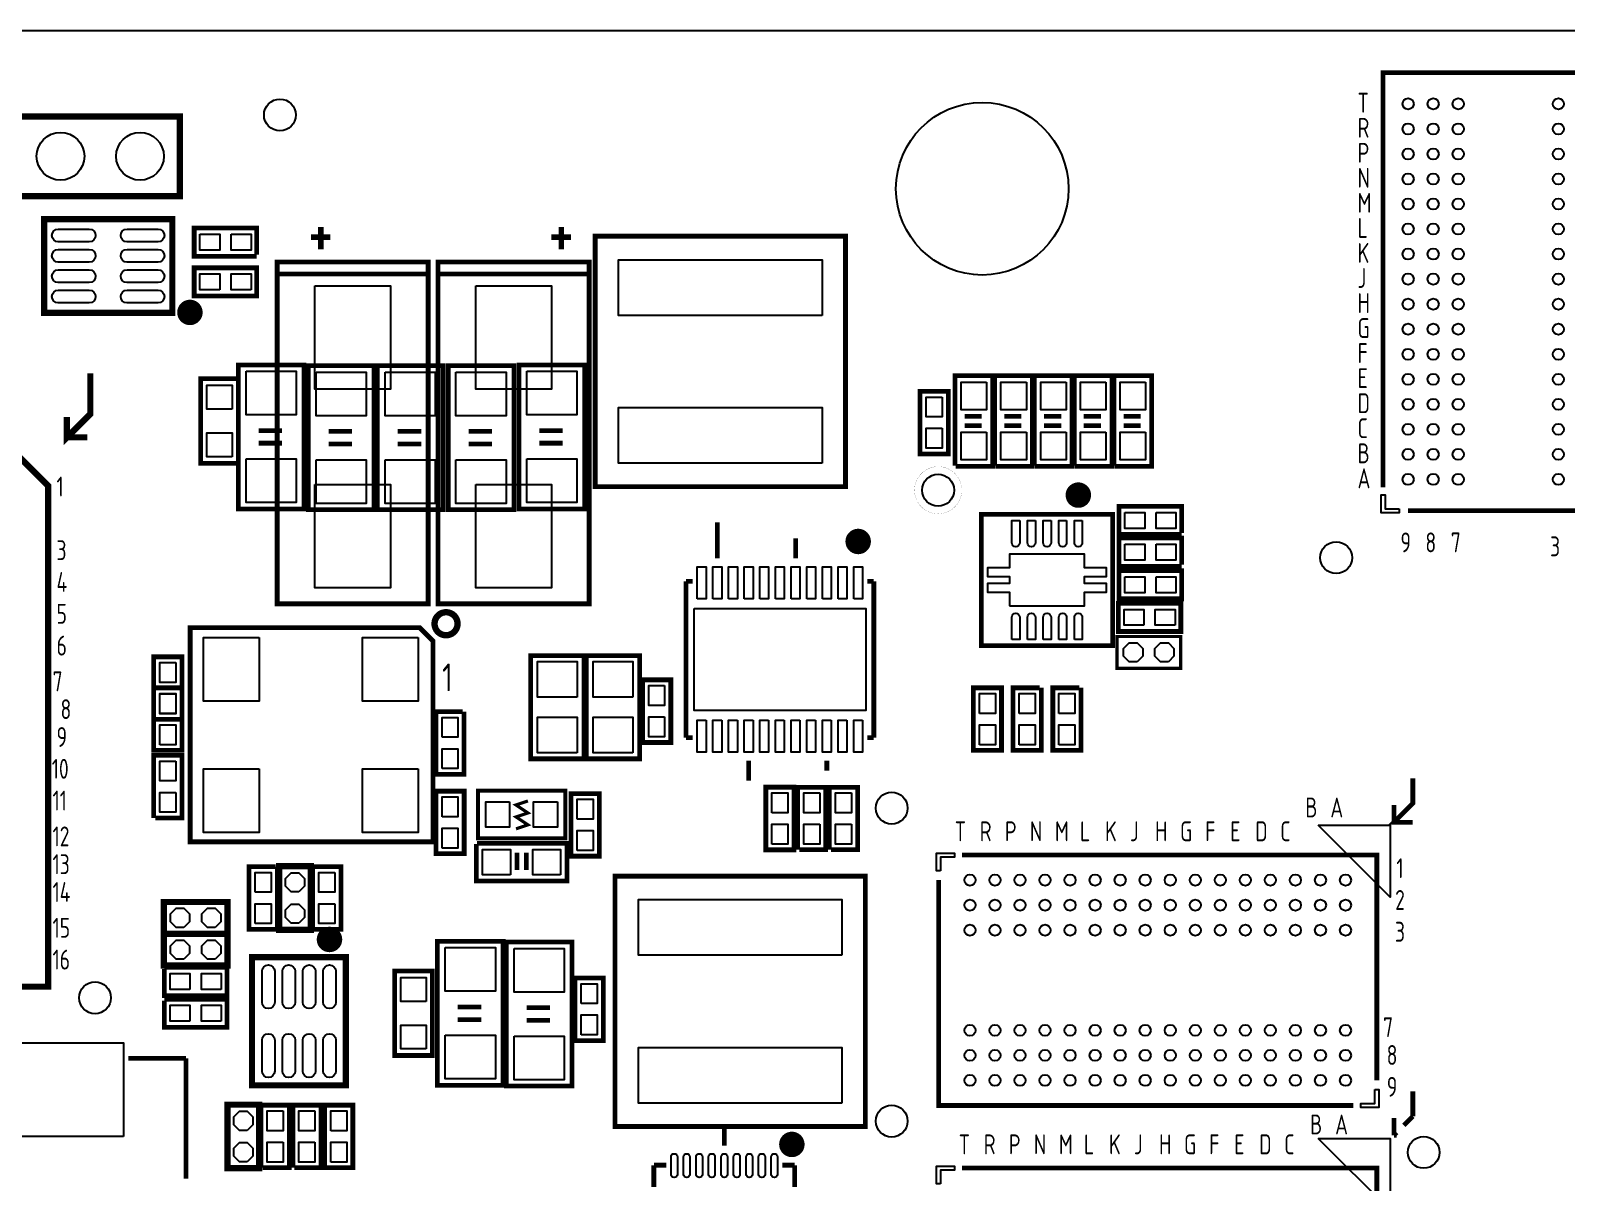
# Model space of a CAD drawing. Header units: millimetres. Extents: x -15 to 227, y -9 to 102.
# Drawn here: x 23.3 to 72.36, y 65.01 to 101.8 of the extents above; entities that cross this region are included whole.
import ezdxf
from ezdxf.enums import TextEntityAlignment as Align

# ---------------------------------------------------------------- set-up
doc = ezdxf.new("R2010")
doc.units = ezdxf.units.MM
doc.header["$LTSCALE"] = 10
for name, color, linetype in [('BG_OUTLINE', 2, 'Continuous'), ('PG_SILKSCREEN_TOP', 3, 'Continuous'), ('PIN_TOP', 4, 'Continuous')]:
    doc.layers.add(name, color=color, linetype=linetype)
doc.styles.get("Standard").update_dxf_attribs({"font": 'isocp.shx', "width": 0.707, "bigfont": 'hztxt.shx'})

msp = doc.modelspace()

# ---------------------------------------------------------------- linework, layer by layer
at = {"layer": 'BG_OUTLINE'}
msp.add_lwpolyline([(224.499932, 101.799898), (-5.500116, 101.799898, 0.414205), (-7.500112, 99.799902), (-7.500112, 80.099916), (-7.500112, 75.79995), (-7.500112, 45.38472, 0.414214), (-6.865112, 44.74972)], format="xyb", dxfattribs=at)
at = {"layer": 'PG_SILKSCREEN_TOP'}
for points in [[(66.509392, 87.212678, 0.1524, 0.1524, 0), (66.509392, 100.462588, 0.1524, 0.1524, 0), (73.709276, 100.462588, 0.1524, 0.1524, 0)], [(74.509376, 99.712526, 0.1524, 0.1524, 0), (74.509376, 86.462616, 0.1524, 0.1524, 0), (67.309492, 86.462616, 0.1524, 0.1524, 0)], [(30.520386, 94.593918, 0.150114, 0.150114, 0), (28.52039, 94.593918, 0.150114, 0.150114, 0), (28.52039, 95.494094, 0.150114, 0.150114, 0), (30.520386, 95.494094, 0.150114, 0.150114, 0), (30.520386, 94.643956, 0.150114, 0.150114, 0)], [(32.873188, 95.206312, 0.1778, 0.1778, 0), (32.252158, 95.206312, 0.1778, 0.1778, 0)], [(32.568388, 95.532702, 0.1778, 0.1778, 0), (32.568388, 94.818962, 0.1778, 0.1778, 0)], [(40.556688, 95.206566, 0.1778, 0.1778, 0), (39.935658, 95.206566, 0.1778, 0.1778, 0)], [(40.251888, 95.532956, 0.1778, 0.1778, 0), (40.251888, 94.819216, 0.1778, 0.1778, 0)], [(35.997388, 94.027752, 0.1524, 0.1524, 0), (31.171388, 94.027752, 0.1524, 0.1524, 0)], [(41.140888, 94.028006, 0.1524, 0.1524, 0), (36.314888, 94.028006, 0.1524, 0.1524, 0)], [(24.45385, 89.456768, 0.199898, 0.199898, 0), (24.45385, 88.806782, 0.199898, 0.199898, 0), (25.203912, 89.556844, 0.199898, 0.199898, 0), (25.203912, 90.856816, 0.199898, 0.199898, 0)], [(52.829968, 87.906352, 0.150114, 0.150114, 0), (52.829968, 90.780362, 0.150114, 0.150114, 0), (54.033928, 90.780362, 0.150114, 0.150114, 0), (54.033928, 87.880952, 0.150114, 0.150114, 0), (52.850288, 87.880952, 0.150114, 0.150114, 0)], [(54.099968, 87.906352, 0.150114, 0.150114, 0), (54.099968, 90.780362, 0.150114, 0.150114, 0), (55.303928, 90.780362, 0.150114, 0.150114, 0), (55.303928, 87.880952, 0.150114, 0.150114, 0), (54.120288, 87.880952, 0.150114, 0.150114, 0)], [(55.369968, 87.906352, 0.150114, 0.150114, 0), (55.369968, 90.780362, 0.150114, 0.150114, 0), (56.573928, 90.780362, 0.150114, 0.150114, 0), (56.573928, 87.880952, 0.150114, 0.150114, 0), (55.390288, 87.880952, 0.150114, 0.150114, 0)], [(56.639968, 87.906352, 0.150114, 0.150114, 0), (56.639968, 90.780362, 0.150114, 0.150114, 0), (57.843928, 90.780362, 0.150114, 0.150114, 0), (57.843928, 87.880952, 0.150114, 0.150114, 0), (56.660288, 87.880952, 0.150114, 0.150114, 0)], [(57.909968, 87.906352, 0.150114, 0.150114, 0), (57.909968, 90.780362, 0.150114, 0.150114, 0), (59.113928, 90.780362, 0.150114, 0.150114, 0), (59.113928, 87.880952, 0.150114, 0.150114, 0), (57.930288, 87.880952, 0.150114, 0.150114, 0)], [(53.134514, 89.478866, 0.150114, 0.150114, 0), (53.684424, 89.478866, 0.150114, 0.150114, 0)], [(54.404514, 89.478866, 0.150114, 0.150114, 0), (54.954424, 89.478866, 0.150114, 0.150114, 0)], [(55.674514, 89.478866, 0.150114, 0.150114, 0), (56.224424, 89.478866, 0.150114, 0.150114, 0)], [(56.944514, 89.478866, 0.150114, 0.150114, 0), (57.494424, 89.478866, 0.150114, 0.150114, 0)], [(58.214514, 89.478866, 0.150114, 0.150114, 0), (58.764424, 89.478866, 0.150114, 0.150114, 0)], [(24.45385, 88.806782, 0.199898, 0.199898, 0), (25.103836, 88.806782, 0.199898, 0.199898, 0)], [(31.3309, 89.02065, 0.150114, 0.150114, 0), (30.580838, 89.02065, 0.150114, 0.150114, 0)], [(33.5661, 88.99525, 0.150114, 0.150114, 0), (32.816038, 88.99525, 0.150114, 0.150114, 0)], [(35.7759, 88.99525, 0.150114, 0.150114, 0), (35.025838, 88.99525, 0.150114, 0.150114, 0)], [(38.0365, 88.99525, 0.150114, 0.150114, 0), (37.286438, 88.99525, 0.150114, 0.150114, 0)], [(40.2971, 89.02065, 0.150114, 0.150114, 0), (39.547038, 89.02065, 0.150114, 0.150114, 0)], [(53.134514, 89.178638, 0.150114, 0.150114, 0), (53.684424, 89.178638, 0.150114, 0.150114, 0)], [(54.404514, 89.178638, 0.150114, 0.150114, 0), (54.954424, 89.178638, 0.150114, 0.150114, 0)], [(55.674514, 89.178638, 0.150114, 0.150114, 0), (56.224424, 89.178638, 0.150114, 0.150114, 0)], [(56.944514, 89.178638, 0.150114, 0.150114, 0), (57.494424, 89.178638, 0.150114, 0.150114, 0)], [(58.214514, 89.178638, 0.150114, 0.150114, 0), (58.764424, 89.178638, 0.150114, 0.150114, 0)], [(31.3309, 88.620854, 0.150114, 0.150114, 0), (30.580838, 88.620854, 0.150114, 0.150114, 0)], [(33.5661, 88.595454, 0.150114, 0.150114, 0), (32.816038, 88.595454, 0.150114, 0.150114, 0)], [(35.7759, 88.595454, 0.150114, 0.150114, 0), (35.025838, 88.595454, 0.150114, 0.150114, 0)], [(38.0365, 88.595454, 0.150114, 0.150114, 0), (37.286438, 88.595454, 0.150114, 0.150114, 0)], [(40.2971, 88.620854, 0.150114, 0.150114, 0), (39.547038, 88.620854, 0.150114, 0.150114, 0)], [(60.073286, 85.703664, 0.150114, 0.150114, 0), (58.07329, 85.703664, 0.150114, 0.150114, 0), (58.07329, 86.60384, 0.150114, 0.150114, 0), (60.073286, 86.60384, 0.150114, 0.150114, 0), (60.073286, 85.753702, 0.150114, 0.150114, 0)], [(45.236892, 84.94649, 0.1524, 0.1524, 0), (45.236892, 86.08949, 0.1524, 0.1524, 0)], [(47.737014, 84.94649, 0.1524, 0.1524, 0), (47.737014, 85.58149, 0.1524, 0.1524, 0)], [(60.073286, 84.687664, 0.150114, 0.150114, 0), (58.07329, 84.687664, 0.150114, 0.150114, 0), (58.07329, 85.58784, 0.150114, 0.150114, 0), (60.073286, 85.58784, 0.150114, 0.150114, 0), (60.073286, 84.737702, 0.150114, 0.150114, 0)], [(44.236894, 84.209128, 0.1524, 0.1524, 0), (44.444666, 84.209128, 0.1524, 0.1524, 0)], [(44.236894, 79.208884, 0.1524, 0.1524, 0), (44.236894, 84.209128, 0.1524, 0.1524, 0)], [(50.02911, 84.209128, 0.1524, 0.1524, 0), (50.236882, 84.209128, 0.1524, 0.1524, 0)], [(50.236882, 84.209128, 0.1524, 0.1524, 0), (50.236882, 79.208884, 0.1524, 0.1524, 0)], [(27.2288, 79.794354, 0.150114, 0.150114, 0), (27.2288, 81.79435, 0.150114, 0.150114, 0), (28.128976, 81.79435, 0.150114, 0.150114, 0), (28.128976, 79.794354, 0.150114, 0.150114, 0), (27.278838, 79.794354, 0.150114, 0.150114, 0)], [(28.128976, 80.80375, 0.150114, 0.150114, 0), (28.128976, 78.803754, 0.150114, 0.150114, 0), (27.2288, 78.803754, 0.150114, 0.150114, 0), (27.2288, 80.80375, 0.150114, 0.150114, 0), (28.078938, 80.80375, 0.150114, 0.150114, 0)], [(55.586376, 80.80375, 0.150114, 0.150114, 0), (55.586376, 78.803754, 0.150114, 0.150114, 0), (54.6862, 78.803754, 0.150114, 0.150114, 0), (54.6862, 80.80375, 0.150114, 0.150114, 0), (55.536338, 80.80375, 0.150114, 0.150114, 0)], [(56.856376, 80.80375, 0.150114, 0.150114, 0), (56.856376, 78.803754, 0.150114, 0.150114, 0), (55.9562, 78.803754, 0.150114, 0.150114, 0), (55.9562, 80.80375, 0.150114, 0.150114, 0), (56.806338, 80.80375, 0.150114, 0.150114, 0)], [(37.145976, 80.04175, 0.150114, 0.150114, 0), (37.145976, 78.041754, 0.150114, 0.150114, 0), (36.2458, 78.041754, 0.150114, 0.150114, 0), (36.2458, 80.04175, 0.150114, 0.150114, 0), (37.095938, 80.04175, 0.150114, 0.150114, 0)], [(44.444666, 79.208884, 0.1524, 0.1524, 0), (44.236894, 79.208884, 0.1524, 0.1524, 0)], [(50.236882, 79.208884, 0.1524, 0.1524, 0), (50.02911, 79.208884, 0.1524, 0.1524, 0)], [(27.2288, 76.644754, 0.150114, 0.150114, 0), (27.2288, 78.64475, 0.150114, 0.150114, 0), (28.128976, 78.64475, 0.150114, 0.150114, 0), (28.128976, 76.644754, 0.150114, 0.150114, 0), (27.278838, 76.644754, 0.150114, 0.150114, 0)], [(46.23689, 78.471522, 0.1524, 0.1524, 0), (46.23689, 77.836522, 0.1524, 0.1524, 0)], [(48.737012, 78.471522, 0.1524, 0.1524, 0), (48.737012, 78.153006, 0.1524, 0.1524, 0)], [(47.8028, 75.629008, 0.150114, 0.150114, 0), (47.8028, 77.629004, 0.150114, 0.150114, 0), (48.702976, 77.629004, 0.150114, 0.150114, 0), (48.702976, 75.629008, 0.150114, 0.150114, 0), (47.852838, 75.629008, 0.150114, 0.150114, 0)], [(48.8188, 75.628754, 0.150114, 0.150114, 0), (48.8188, 77.62875, 0.150114, 0.150114, 0), (49.718976, 77.62875, 0.150114, 0.150114, 0), (49.718976, 75.628754, 0.150114, 0.150114, 0), (48.868838, 75.628754, 0.150114, 0.150114, 0)], [(67.458082, 76.50988, 0.1524, 0.1524, 0), (66.85788, 76.50988, 0.1524, 0.1524, 0), (67.458082, 77.109828, 0.1524, 0.1524, 0), (67.458082, 77.909928, 0.1524, 0.1524, 0)], [(39.185088, 77.187552, 0.1016, 0.1016, 0), (38.804088, 77.060552, 0.1016, 0.1016, 0), (39.185088, 76.806552, 0.1016, 0.1016, 0), (38.804088, 76.679552, 0.1016, 0.1016, 0), (39.185088, 76.425552, 0.1016, 0.1016, 0), (38.804088, 76.298552, 0.1016, 0.1016, 0)], [(66.85788, 76.50988, 0.1524, 0.1524, 0), (66.85788, 77.05979, 0.1524, 0.1524, 0)], [(37.559488, 75.836272, 0.150114, 0.150114, 0), (40.433498, 75.836272, 0.150114, 0.150114, 0), (40.433498, 74.632312, 0.150114, 0.150114, 0), (37.534088, 74.632312, 0.150114, 0.150114, 0), (37.534088, 75.815952, 0.150114, 0.150114, 0)], [(38.831774, 75.531726, 0.150114, 0.150114, 0), (38.831774, 74.981816, 0.150114, 0.150114, 0)], [(39.132002, 75.531726, 0.150114, 0.150114, 0), (39.132002, 74.981816, 0.150114, 0.150114, 0)], [(31.176976, 75.08875, 0.150114, 0.150114, 0), (31.176976, 73.088754, 0.150114, 0.150114, 0), (30.2768, 73.088754, 0.150114, 0.150114, 0), (30.2768, 75.08875, 0.150114, 0.150114, 0), (31.126938, 75.08875, 0.150114, 0.150114, 0)], [(53.05806, 75.459844, 0.1524, 0.1524, 0), (66.30797, 75.459844, 0.1524, 0.1524, 0), (66.30797, 68.25996, 0.1524, 0.1524, 0)], [(65.557908, 67.45986, 0.1524, 0.1524, 0), (52.307998, 67.45986, 0.1524, 0.1524, 0), (52.307998, 74.659744, 0.1524, 0.1524, 0)], [(27.56789, 71.87184, 0.150114, 0.150114, 0), (29.567886, 71.87184, 0.150114, 0.150114, 0), (29.567886, 70.971664, 0.150114, 0.150114, 0), (27.56789, 70.971664, 0.150114, 0.150114, 0), (27.56789, 71.821802, 0.150114, 0.150114, 0)], [(27.56789, 70.85584, 0.150114, 0.150114, 0), (29.567886, 70.85584, 0.150114, 0.150114, 0), (29.567886, 69.955664, 0.150114, 0.150114, 0), (27.56789, 69.955664, 0.150114, 0.150114, 0), (27.56789, 70.805802, 0.150114, 0.150114, 0)], [(37.6936, 70.60565, 0.150114, 0.150114, 0), (36.943538, 70.60565, 0.150114, 0.150114, 0)], [(39.8907, 70.58025, 0.150114, 0.150114, 0), (39.140638, 70.58025, 0.150114, 0.150114, 0)], [(37.6936, 70.205854, 0.150114, 0.150114, 0), (36.943538, 70.205854, 0.150114, 0.150114, 0)], [(39.8907, 70.180454, 0.150114, 0.150114, 0), (39.140638, 70.180454, 0.150114, 0.150114, 0)], [(26.416, 68.963794, 0.150114, 0.150114, 0), (28.260802, 68.963794, 0.150114, 0.150114, 0)], [(28.260802, 68.963794, 0.150114, 0.150114, 0), (28.260802, 65.118742, 0.150114, 0.150114, 0)], [(67.458082, 67.108578, 0.1524, 0.1524, 0), (67.458082, 67.908678, 0.1524, 0.1524, 0)], [(30.6578, 65.468754, 0.150114, 0.150114, 0), (30.6578, 67.46875, 0.150114, 0.150114, 0), (31.557976, 67.46875, 0.150114, 0.150114, 0), (31.557976, 65.468754, 0.150114, 0.150114, 0), (30.707838, 65.468754, 0.150114, 0.150114, 0)], [(31.6738, 65.468754, 0.150114, 0.150114, 0), (31.6738, 67.46875, 0.150114, 0.150114, 0), (32.573976, 67.46875, 0.150114, 0.150114, 0), (32.573976, 65.468754, 0.150114, 0.150114, 0), (31.723838, 65.468754, 0.150114, 0.150114, 0)], [(45.458888, 66.17208, 0.1524, 0.1524, 0), (45.458888, 66.80708, 0.1524, 0.1524, 0)], [(66.85788, 66.50863, 0.1524, 0.1524, 0), (66.85788, 67.05854, 0.1524, 0.1524, 0)], [(67.17284, 66.823336, 0.1524, 0.1524, 0), (67.458082, 67.108578, 0.1524, 0.1524, 0)], [(66.85788, 66.50863, 0.1524, 0.1524, 0), (66.944494, 66.595244, 0.1524, 0.1524, 0)], [(66.944494, 66.50863, 0.1524, 0.1524, 0), (66.85788, 66.50863, 0.1524, 0.1524, 0)], [(43.208956, 64.856106, 0.1524, 0.1524, 0), (43.208956, 65.552066, 0.1524, 0.1524, 0)], [(43.208956, 65.552066, 0.1524, 0.1524, 0), (43.604942, 65.552066, 0.1524, 0.1524, 0)], [(47.312834, 65.552066, 0.1524, 0.1524, 0), (47.70882, 65.552066, 0.1524, 0.1524, 0)], [(47.70882, 65.552066, 0.1524, 0.1524, 0), (47.70882, 64.856106, 0.1524, 0.1524, 0)], [(53.05806, 65.458594, 0.1524, 0.1524, 0), (66.30797, 65.458594, 0.1524, 0.1524, 0), (66.30797, 58.25871, 0.1524, 0.1524, 0)]]:
    msp.add_lwpolyline(points, format="xyseb", dxfattribs=at)
for points in [[(12.819888, 99.056952, 0.2032, 0.2032, 0), (28.059888, 99.056952, 0.2032, 0.2032, 0), (28.059888, 96.516952, 0.2032, 0.2032, 0), (12.819888, 96.516952, 0.2032, 0.2032, 0)], [(27.823922, 92.781882, 0.199898, 0.199898, 0), (23.723854, 92.781882, 0.199898, 0.199898, 0), (23.723854, 95.78213, 0.199898, 0.199898, 0), (27.823922, 95.78213, 0.199898, 0.199898, 0)], [(49.33188, 87.234014, 0.1524, 0.1524, 0), (41.331896, 87.234014, 0.1524, 0.1524, 0), (41.331896, 95.233998, 0.1524, 0.1524, 0), (49.33188, 95.233998, 0.1524, 0.1524, 0)], [(28.52039, 94.224094, 0.1524, 0.1524, 0), (30.520386, 94.224094, 0.1524, 0.1524, 0), (30.520386, 93.323918, 0.1524, 0.1524, 0), (28.52039, 93.323918, 0.1524, 0.1524, 0)], [(35.997388, 94.408752, 0.1524, 0.1524, 0), (35.997388, 83.740752, 0.1524, 0.1524, 0), (35.997388, 83.486752, 0.1524, 0.1524, 0), (31.171388, 83.486752, 0.1524, 0.1524, 0), (31.171388, 94.408752, 0.1524, 0.1524, 0)], [(41.140888, 94.409006, 0.1524, 0.1524, 0), (41.140888, 83.487006, 0.1524, 0.1524, 0), (36.314888, 83.487006, 0.1524, 0.1524, 0), (36.314888, 94.409006, 0.1524, 0.1524, 0)], [(28.588208, 92.7989, 0.4064, 0.4064, 1), (28.182168, 92.799112, 0.4064, 0.4064, 1)], [(32.030924, 91.120722, 0.150114, 0.150114, 0), (32.030924, 86.520782, 0.150114, 0.150114, 0), (29.930852, 86.520782, 0.150114, 0.150114, 0), (29.930852, 91.120722, 0.150114, 0.150114, 0)], [(34.266124, 91.095322, 0.150114, 0.150114, 0), (34.266124, 86.495382, 0.150114, 0.150114, 0), (32.166052, 86.495382, 0.150114, 0.150114, 0), (32.166052, 91.095322, 0.150114, 0.150114, 0)], [(36.475924, 91.095322, 0.150114, 0.150114, 0), (36.475924, 86.495382, 0.150114, 0.150114, 0), (34.375852, 86.495382, 0.150114, 0.150114, 0), (34.375852, 91.095322, 0.150114, 0.150114, 0)], [(38.736524, 91.095322, 0.150114, 0.150114, 0), (38.736524, 86.495382, 0.150114, 0.150114, 0), (36.636452, 86.495382, 0.150114, 0.150114, 0), (36.636452, 91.095322, 0.150114, 0.150114, 0)], [(40.997124, 91.120722, 0.150114, 0.150114, 0), (40.997124, 86.520782, 0.150114, 0.150114, 0), (38.897052, 86.520782, 0.150114, 0.150114, 0), (38.897052, 91.120722, 0.150114, 0.150114, 0)], [(28.72994, 87.978742, 0.150114, 0.150114, 0), (28.72994, 90.678762, 0.150114, 0.150114, 0), (29.929836, 90.678762, 0.150114, 0.150114, 0), (29.929836, 87.978742, 0.150114, 0.150114, 0)], [(51.7144, 88.277954, 0.1524, 0.1524, 0), (51.7144, 90.27795, 0.1524, 0.1524, 0), (52.614576, 90.27795, 0.1524, 0.1524, 0), (52.614576, 88.277954, 0.1524, 0.1524, 0)], [(6.853682, 88.256872, 0.199898, 0.199898, 0), (22.853904, 88.256872, 0.199898, 0.199898, 0), (23.853902, 87.256874, 0.199898, 0.199898, 0), (23.853902, 71.256652, 0.199898, 0.199898, 0), (6.853682, 71.256652, 0.199898, 0.199898, 0)], [(53.045868, 87.118952, 0.00381, 0.00381, 1), (51.537108, 87.118952, 0.00381, 0.00381, 1)], [(56.974486, 86.961472, 0.4064, 0.4064, 1), (56.568086, 86.961421, 0.4064, 0.4064, 1)], [(57.87136, 82.14868, 0.150114, 0.150114, 0), (53.671216, 82.14868, 0.150114, 0.150114, 0), (53.671216, 86.348824, 0.150114, 0.150114, 0), (57.87136, 86.348824, 0.150114, 0.150114, 0)], [(49.939956, 85.47989, 0.4064, 0.4064, 1), (49.53382, 85.479722, 0.4064, 0.4064, 1)], [(60.073286, 83.646264, 0.1524, 0.1524, 0), (58.07329, 83.646264, 0.1524, 0.1524, 0), (58.07329, 84.54644, 0.1524, 0.1524, 0), (60.073286, 84.54644, 0.1524, 0.1524, 0)], [(58.04789, 83.50504, 0.1524, 0.1524, 0), (60.047886, 83.50504, 0.1524, 0.1524, 0), (60.047886, 82.604864, 0.1524, 0.1524, 0), (58.04789, 82.604864, 0.1524, 0.1524, 0)], [(36.936426, 82.851752, 0.2032, 0.2032, 1), (36.20135, 82.851752, 0.2032, 0.2032, 1)], [(36.154868, 75.881992, 0.1524, 0.1524, 0), (28.392628, 75.881992, 0.1524, 0.1524, 0), (28.392628, 82.724752, 0.1524, 0.1524, 0), (35.728148, 82.724752, 0.1524, 0.1524, 0), (36.154868, 82.298032, 0.1524, 0.1524, 0)], [(58.006488, 82.445352, 0.1016, 0.1016, 0), (60.038488, 82.445352, 0.1016, 0.1016, 0), (60.038488, 81.429352, 0.1016, 0.1016, 0), (58.006488, 81.429352, 0.1016, 0.1016, 0)], [(39.275004, 78.534768, 0.150114, 0.150114, 0), (39.275004, 81.834736, 0.150114, 0.150114, 0), (40.974772, 81.834736, 0.150114, 0.150114, 0), (40.974772, 78.534768, 0.150114, 0.150114, 0)], [(41.053004, 78.534768, 0.150114, 0.150114, 0), (41.053004, 81.834736, 0.150114, 0.150114, 0), (42.752772, 81.834736, 0.150114, 0.150114, 0), (42.752772, 78.534768, 0.150114, 0.150114, 0)], [(42.8498, 79.057754, 0.1524, 0.1524, 0), (42.8498, 81.05775, 0.1524, 0.1524, 0), (43.749976, 81.05775, 0.1524, 0.1524, 0), (43.749976, 79.057754, 0.1524, 0.1524, 0)], [(54.316376, 80.80375, 0.1524, 0.1524, 0), (54.316376, 78.803754, 0.1524, 0.1524, 0), (53.4162, 78.803754, 0.1524, 0.1524, 0), (53.4162, 80.80375, 0.1524, 0.1524, 0)], [(37.145976, 77.50175, 0.1524, 0.1524, 0), (37.145976, 75.501754, 0.1524, 0.1524, 0), (36.2458, 75.501754, 0.1524, 0.1524, 0), (36.2458, 77.50175, 0.1524, 0.1524, 0)], [(40.378888, 76.120752, 0.127, 0.127, 0), (40.378888, 77.517752, 0.127, 0.127, 0), (37.584888, 77.517752, 0.127, 0.127, 0), (37.584888, 76.120752, 0.127, 0.127, 0), (37.584888, 75.993752, 0.127, 0.127, 0), (40.378888, 75.993752, 0.127, 0.127, 0)], [(47.686976, 77.629004, 0.1524, 0.1524, 0), (47.686976, 75.629008, 0.1524, 0.1524, 0), (46.7868, 75.629008, 0.1524, 0.1524, 0), (46.7868, 77.629004, 0.1524, 0.1524, 0)], [(41.463976, 77.42555, 0.1524, 0.1524, 0), (41.463976, 75.425554, 0.1524, 0.1524, 0), (40.5638, 75.425554, 0.1524, 0.1524, 0), (40.5638, 77.42555, 0.1524, 0.1524, 0)], [(31.234888, 73.072752, 0.199898, 0.199898, 0), (31.234888, 75.104752, 0.199898, 0.199898, 0), (32.250888, 75.104752, 0.199898, 0.199898, 0), (32.250888, 73.072752, 0.199898, 0.199898, 0)], [(31.234888, 73.072752, 0.127, 0.127, 0), (31.234888, 75.104752, 0.127, 0.127, 0), (32.250888, 75.104752, 0.127, 0.127, 0), (32.250888, 73.072752, 0.127, 0.127, 0)], [(32.3088, 73.088754, 0.1524, 0.1524, 0), (32.3088, 75.08875, 0.1524, 0.1524, 0), (33.208976, 75.08875, 0.1524, 0.1524, 0), (33.208976, 73.088754, 0.1524, 0.1524, 0)], [(49.96688, 66.787014, 0.1524, 0.1524, 0), (41.966896, 66.787014, 0.1524, 0.1524, 0), (41.966896, 74.786998, 0.1524, 0.1524, 0), (49.96688, 74.786998, 0.1524, 0.1524, 0)], [(27.551888, 73.961752, 0.199898, 0.199898, 0), (29.583888, 73.961752, 0.199898, 0.199898, 0), (29.583888, 72.945752, 0.199898, 0.199898, 0), (27.551888, 72.945752, 0.199898, 0.199898, 0)], [(27.551888, 73.961752, 0.127, 0.127, 0), (29.583888, 73.961752, 0.127, 0.127, 0), (29.583888, 72.945752, 0.127, 0.127, 0), (27.551888, 72.945752, 0.127, 0.127, 0)], [(33.047686, 72.763126, 0.4064, 0.4064, 1), (32.641582, 72.762978, 0.4064, 0.4064, 1)], [(27.551888, 72.945752, 0.199898, 0.199898, 0), (29.583888, 72.945752, 0.199898, 0.199898, 0), (29.583888, 71.929752, 0.199898, 0.199898, 0), (27.551888, 71.929752, 0.199898, 0.199898, 0)], [(27.551888, 72.945752, 0.127, 0.127, 0), (29.583888, 72.945752, 0.127, 0.127, 0), (29.583888, 71.929752, 0.127, 0.127, 0), (27.551888, 71.929752, 0.127, 0.127, 0)], [(38.393624, 72.705722, 0.150114, 0.150114, 0), (38.393624, 68.105782, 0.150114, 0.150114, 0), (36.293552, 68.105782, 0.150114, 0.150114, 0), (36.293552, 72.705722, 0.150114, 0.150114, 0)], [(40.590724, 72.680322, 0.150114, 0.150114, 0), (40.590724, 68.080382, 0.150114, 0.150114, 0), (38.490652, 68.080382, 0.150114, 0.150114, 0), (38.490652, 72.680322, 0.150114, 0.150114, 0)], [(33.369758, 72.201786, 0.199898, 0.199898, 0), (33.369758, 68.101718, 0.199898, 0.199898, 0), (30.36951, 68.101718, 0.199898, 0.199898, 0), (30.36951, 72.201786, 0.199898, 0.199898, 0)], [(34.92754, 69.055742, 0.150114, 0.150114, 0), (34.92754, 71.755762, 0.150114, 0.150114, 0), (36.127436, 71.755762, 0.150114, 0.150114, 0), (36.127436, 69.055742, 0.150114, 0.150114, 0)], [(41.590976, 71.53275, 0.1524, 0.1524, 0), (41.590976, 69.532754, 0.1524, 0.1524, 0), (40.6908, 69.532754, 0.1524, 0.1524, 0), (40.6908, 71.53275, 0.1524, 0.1524, 0)], [(30.599888, 67.484752, 0.199898, 0.199898, 0), (30.599888, 65.452752, 0.199898, 0.199898, 0), (29.583888, 65.452752, 0.199898, 0.199898, 0), (29.583888, 67.484752, 0.199898, 0.199898, 0)], [(30.599888, 67.484752, 0.127, 0.127, 0), (30.599888, 65.452752, 0.127, 0.127, 0), (29.583888, 65.452752, 0.127, 0.127, 0), (29.583888, 67.484752, 0.127, 0.127, 0)], [(33.589976, 67.46875, 0.1524, 0.1524, 0), (33.589976, 65.468754, 0.1524, 0.1524, 0), (32.6898, 65.468754, 0.1524, 0.1524, 0), (32.6898, 67.46875, 0.1524, 0.1524, 0)], [(47.821342, 66.214752, 0.4064, 0.4064, 1), (47.414542, 66.214604, 0.4064, 0.4064, 1)]]:
    msp.add_lwpolyline(points, format="xyseb", close=True, dxfattribs=at)
for points in [[(64.43091, 76.410566), (66.73088, 76.410566), (66.73088, 74.110596)], [(64.43091, 66.409316), (66.73088, 66.409316), (66.73088, 64.109346)]]:
    msp.add_lwpolyline(points, close=True, dxfattribs=at)
at = {"layer": 'PIN_TOP'}
for points in [[(24.178514, 95.460312), (25.169114, 95.460312, -1), (25.169114, 95.053912), (24.178514, 95.053912, -1)], [(26.378662, 95.460312), (27.369262, 95.460312, -1), (27.369262, 95.053912), (26.378662, 95.053912, -1)], [(24.178514, 94.810326), (25.169114, 94.810326, -1), (25.169114, 94.403926), (24.178514, 94.403926, -1)], [(26.378662, 94.810326), (27.369262, 94.810326, -1), (27.369262, 94.403926), (26.378662, 94.403926, -1)], [(24.178514, 94.160086), (25.169114, 94.160086, -1), (25.169114, 93.753686), (24.178514, 93.753686, -1)], [(26.378662, 94.160086), (27.369262, 94.160086, -1), (27.369262, 93.753686), (26.378662, 93.753686, -1)], [(24.178514, 93.5101), (25.169114, 93.5101, -1), (25.169114, 93.1037), (24.178514, 93.1037, -1)], [(26.378662, 93.5101), (27.369262, 93.5101, -1), (27.369262, 93.1037), (26.378662, 93.1037, -1)], [(54.898544, 86.148672), (54.898544, 85.438742, -1), (54.644036, 85.438742), (54.644036, 86.148672)], [(55.39867, 86.148672), (55.39867, 85.438742, -1), (55.144162, 85.438742), (55.144162, 86.148672)], [(55.898542, 86.148672), (55.898542, 85.438742, -1), (55.644034, 85.438742), (55.644034, 86.148672)], [(56.398414, 86.148672), (56.398414, 85.438742, -1), (56.143906, 85.438742), (56.143906, 86.148672)], [(56.89854, 86.148672), (56.89854, 85.438742, -1), (56.644032, 85.438742), (56.644032, 86.148672)], [(54.644036, 82.348578), (54.644036, 83.058508, -1), (54.898544, 83.058508), (54.898544, 82.348578)], [(55.144162, 82.348578), (55.144162, 83.058508, -1), (55.39867, 83.058508), (55.39867, 82.348578)], [(55.644034, 82.348578), (55.644034, 83.058508, -1), (55.898542, 83.058508), (55.898542, 82.348578)], [(56.143906, 82.348578), (56.143906, 83.058508, -1), (56.398414, 83.058508), (56.398414, 82.348578)], [(56.644032, 82.348578), (56.644032, 83.058508, -1), (56.89854, 83.058508), (56.89854, 82.348578)], [(30.691328, 70.756526), (30.691328, 71.747126, -1), (31.097728, 71.747126), (31.097728, 70.756526, -1)], [(31.341314, 70.756526), (31.341314, 71.747126, -1), (31.747714, 71.747126), (31.747714, 70.756526, -1)], [(31.991554, 70.756526), (31.991554, 71.747126, -1), (32.397954, 71.747126), (32.397954, 70.756526, -1)], [(32.64154, 70.756526), (32.64154, 71.747126, -1), (33.04794, 71.747126), (33.04794, 70.756526, -1)], [(30.691328, 68.556378), (30.691328, 69.546978, -1), (31.097728, 69.546978), (31.097728, 68.556378, -1)], [(31.341314, 68.556378), (31.341314, 69.546978, -1), (31.747714, 69.546978), (31.747714, 68.556378, -1)], [(31.991554, 68.556378), (31.991554, 69.546978, -1), (32.397954, 69.546978), (32.397954, 68.556378, -1)], [(32.64154, 68.556378), (32.64154, 69.546978, -1), (33.04794, 69.546978), (33.04794, 68.556378, -1)], [(43.757342, 65.25768), (43.757342, 65.81648, -1), (43.960542, 65.81648), (43.960542, 65.25768, -1)], [(44.157392, 65.25768), (44.157392, 65.81648, -1), (44.360592, 65.81648), (44.360592, 65.25768, -1)], [(44.557188, 65.25768), (44.557188, 65.81648, -1), (44.760388, 65.81648), (44.760388, 65.25768, -1)], [(44.957238, 65.25768), (44.957238, 65.81648, -1), (45.160438, 65.81648), (45.160438, 65.25768, -1)], [(45.357288, 65.25768), (45.357288, 65.81648, -1), (45.560488, 65.81648), (45.560488, 65.25768, -1)], [(45.757338, 65.25768), (45.757338, 65.81648, -1), (45.960538, 65.81648), (45.960538, 65.25768, -1)], [(46.157388, 65.25768), (46.157388, 65.81648, -1), (46.360588, 65.81648), (46.360588, 65.25768, -1)], [(46.557184, 65.25768), (46.557184, 65.81648, -1), (46.760384, 65.81648), (46.760384, 65.25768, -1)], [(46.957234, 65.25768), (46.957234, 65.81648, -1), (47.160434, 65.81648), (47.160434, 65.25768, -1)]]:
    msp.add_lwpolyline(points, format="xyb", close=True, dxfattribs=at)
for points in [[(28.703016, 95.298006), (29.338016, 95.298006), (29.338016, 94.790006), (28.703016, 94.790006)], [(29.70276, 95.298006), (30.33776, 95.298006), (30.33776, 94.790006), (29.70276, 94.790006)], [(48.583088, 92.70492), (42.080688, 92.70492), (42.080688, 94.48292), (48.583088, 94.48292)], [(29.338016, 93.520006), (28.703016, 93.520006), (28.703016, 94.028006), (29.338016, 94.028006)], [(30.33776, 93.520006), (29.70276, 93.520006), (29.70276, 94.028006), (30.33776, 94.028006)], [(32.377888, 93.646752), (34.790888, 93.646752), (34.790888, 90.344752), (32.377888, 90.344752)], [(37.521388, 93.647006), (39.934388, 93.647006), (39.934388, 90.345006), (37.521388, 90.345006)], [(30.180788, 90.9193), (31.780988, 90.9193), (31.780988, 89.5223), (30.180788, 89.5223)], [(32.415988, 90.8939), (34.016188, 90.8939), (34.016188, 89.4969), (32.415988, 89.4969)], [(34.625788, 90.8939), (36.225988, 90.8939), (36.225988, 89.4969), (34.625788, 89.4969)], [(36.886388, 90.8939), (38.486588, 90.8939), (38.486588, 89.4969), (36.886388, 89.4969)], [(39.146988, 90.9193), (40.747188, 90.9193), (40.747188, 89.5223), (39.146988, 89.5223)], [(29.736288, 89.70772), (28.923488, 89.70772), (28.923488, 90.46972), (29.736288, 90.46972)], [(53.840888, 90.573352), (53.840888, 89.684352), (53.028088, 89.684352), (53.028088, 90.573352)], [(55.110888, 90.573352), (55.110888, 89.684352), (54.298088, 89.684352), (54.298088, 90.573352)], [(56.380888, 90.573352), (56.380888, 89.684352), (55.568088, 89.684352), (55.568088, 90.573352)], [(57.650888, 90.573352), (57.650888, 89.684352), (56.838088, 89.684352), (56.838088, 90.573352)], [(58.920888, 90.573352), (58.920888, 89.684352), (58.108088, 89.684352), (58.108088, 90.573352)], [(52.418488, 90.095324), (52.418488, 89.460324), (51.910488, 89.460324), (51.910488, 90.095324)], [(48.583088, 87.985092), (42.080688, 87.985092), (42.080688, 89.763092), (48.583088, 89.763092)], [(29.736288, 88.187784), (28.923488, 88.187784), (28.923488, 88.949784), (29.736288, 88.949784)], [(52.418488, 89.09558), (52.418488, 88.46058), (51.910488, 88.46058), (51.910488, 89.09558)], [(53.840888, 88.973152), (53.840888, 88.084152), (53.028088, 88.084152), (53.028088, 88.973152)], [(55.110888, 88.973152), (55.110888, 88.084152), (54.298088, 88.084152), (54.298088, 88.973152)], [(56.380888, 88.973152), (56.380888, 88.084152), (55.568088, 88.084152), (55.568088, 88.973152)], [(57.650888, 88.973152), (57.650888, 88.084152), (56.838088, 88.084152), (56.838088, 88.973152)], [(58.920888, 88.973152), (58.920888, 88.084152), (58.108088, 88.084152), (58.108088, 88.973152)], [(30.180788, 88.119204), (31.780988, 88.119204), (31.780988, 86.722204), (30.180788, 86.722204)], [(32.415988, 88.093804), (34.016188, 88.093804), (34.016188, 86.696804), (32.415988, 86.696804)], [(34.625788, 88.093804), (36.225988, 88.093804), (36.225988, 86.696804), (34.625788, 86.696804)], [(36.886388, 88.093804), (38.486588, 88.093804), (38.486588, 86.696804), (36.886388, 86.696804)], [(39.146988, 88.119204), (40.747188, 88.119204), (40.747188, 86.722204), (39.146988, 86.722204)], [(32.377888, 87.296752), (34.790888, 87.296752), (34.790888, 83.994752), (32.377888, 83.994752)], [(37.521388, 87.297006), (39.934388, 87.297006), (39.934388, 83.995006), (37.521388, 83.995006)], [(67.017392, 86.526116), (67.017392, 86.399116), (66.445892, 86.399116), (66.445892, 86.970616), (66.572892, 86.970616), (66.572892, 86.526116)], [(58.255916, 86.407752), (58.890916, 86.407752), (58.890916, 85.899752), (58.255916, 85.899752)], [(59.25566, 86.407752), (59.89066, 86.407752), (59.89066, 85.899752), (59.25566, 85.899752)], [(58.255916, 85.391752), (58.890916, 85.391752), (58.890916, 84.883752), (58.255916, 84.883752)], [(59.25566, 85.391752), (59.89066, 85.391752), (59.89066, 84.883752), (59.25566, 84.883752)], [(54.571392, 83.42376), (56.971184, 83.42376), (56.971184, 83.858862), (57.671208, 83.858862), (57.671208, 84.13877), (56.971184, 84.13877), (56.971184, 84.358734), (57.671208, 84.358734), (57.671208, 84.638642), (56.971184, 84.638642), (56.971184, 85.073744), (54.571392, 85.073744), (54.571392, 84.638642), (53.871368, 84.638642), (53.871368, 84.358734), (54.571392, 84.358734), (54.571392, 84.13877), (53.871368, 84.13877), (53.871368, 83.858862), (54.571392, 83.858862)], [(44.597066, 83.65109), (44.597066, 84.66709), (44.876466, 84.66709), (44.876466, 83.65109)], [(45.097192, 83.65109), (45.097192, 84.66709), (45.376592, 84.66709), (45.376592, 83.65109)], [(45.597064, 83.65109), (45.597064, 84.66709), (45.876464, 84.66709), (45.876464, 83.65109)], [(46.09719, 83.65109), (46.09719, 84.66709), (46.37659, 84.66709), (46.37659, 83.65109)], [(46.597062, 83.65109), (46.597062, 84.66709), (46.876462, 84.66709), (46.876462, 83.65109)], [(47.097188, 83.65109), (47.097188, 84.66709), (47.376588, 84.66709), (47.376588, 83.65109)], [(47.597314, 83.65109), (47.597314, 84.66709), (47.876714, 84.66709), (47.876714, 83.65109)], [(48.097186, 83.65109), (48.097186, 84.66709), (48.376586, 84.66709), (48.376586, 83.65109)], [(48.597312, 83.65109), (48.597312, 84.66709), (48.876712, 84.66709), (48.876712, 83.65109)], [(49.097184, 83.65109), (49.097184, 84.66709), (49.376584, 84.66709), (49.376584, 83.65109)], [(49.59731, 83.65109), (49.59731, 84.66709), (49.87671, 84.66709), (49.87671, 83.65109)], [(58.255916, 84.350352), (58.890916, 84.350352), (58.890916, 83.842352), (58.255916, 83.842352)], [(59.25566, 84.350352), (59.89066, 84.350352), (59.89066, 83.842352), (59.25566, 83.842352)], [(44.493688, 83.334606), (49.980088, 83.334606), (49.980088, 80.083406), (44.493688, 80.083406)], [(58.865516, 82.800952), (58.230516, 82.800952), (58.230516, 83.308952), (58.865516, 83.308952)], [(59.86526, 82.800952), (59.23026, 82.800952), (59.23026, 83.308952), (59.86526, 83.308952)], [(30.599888, 82.412332), (30.599888, 80.380332), (28.821888, 80.380332), (28.821888, 82.412332)], [(35.679888, 82.412332), (35.679888, 80.380332), (33.901888, 80.380332), (33.901888, 82.412332)], [(58.64861, 81.632552), (58.396114, 81.632552), (58.217562, 81.811104), (58.217562, 82.0636), (58.396114, 82.242152), (58.64861, 82.242152), (58.827162, 82.0636), (58.827162, 81.811104)], [(59.648862, 81.632552), (59.396366, 81.632552), (59.217814, 81.811104), (59.217814, 82.0636), (59.396366, 82.242152), (59.648862, 82.242152), (59.827414, 82.0636), (59.827414, 81.811104)], [(27.932888, 81.611724), (27.932888, 80.976724), (27.424888, 80.976724), (27.424888, 81.611724)], [(40.759888, 80.503268), (39.489888, 80.503268), (39.489888, 81.646268), (40.759888, 81.646268)], [(42.537888, 80.503268), (41.267888, 80.503268), (41.267888, 81.646268), (42.537888, 81.646268)], [(27.424888, 79.986124), (27.424888, 80.621124), (27.932888, 80.621124), (27.932888, 79.986124)], [(27.932888, 80.61198), (27.932888, 79.97698), (27.424888, 79.97698), (27.424888, 80.61198)], [(43.553888, 80.875124), (43.553888, 80.240124), (43.045888, 80.240124), (43.045888, 80.875124)], [(53.612288, 79.986124), (53.612288, 80.621124), (54.120288, 80.621124), (54.120288, 79.986124)], [(54.882288, 79.986124), (54.882288, 80.621124), (55.390288, 80.621124), (55.390288, 79.986124)], [(56.152288, 79.986124), (56.152288, 80.621124), (56.660288, 80.621124), (56.660288, 79.986124)], [(27.424888, 78.98638), (27.424888, 79.62138), (27.932888, 79.62138), (27.932888, 78.98638)], [(36.441888, 79.224124), (36.441888, 79.859124), (36.949888, 79.859124), (36.949888, 79.224124)], [(40.759888, 78.723236), (39.489888, 78.723236), (39.489888, 79.866236), (40.759888, 79.866236)], [(42.537888, 78.723236), (41.267888, 78.723236), (41.267888, 79.866236), (42.537888, 79.866236)], [(43.553888, 79.87538), (43.553888, 79.24038), (43.045888, 79.24038), (43.045888, 79.87538)], [(44.876466, 79.766922), (44.876466, 78.750922), (44.597066, 78.750922), (44.597066, 79.766922)], [(45.376592, 79.766922), (45.376592, 78.750922), (45.097192, 78.750922), (45.097192, 79.766922)], [(45.876464, 79.766922), (45.876464, 78.750922), (45.597064, 78.750922), (45.597064, 79.766922)], [(46.37659, 79.766922), (46.37659, 78.750922), (46.09719, 78.750922), (46.09719, 79.766922)], [(46.876462, 79.766922), (46.876462, 78.750922), (46.597062, 78.750922), (46.597062, 79.766922)], [(47.376588, 79.766922), (47.376588, 78.750922), (47.097188, 78.750922), (47.097188, 79.766922)], [(47.876714, 79.766922), (47.876714, 78.750922), (47.597314, 78.750922), (47.597314, 79.766922)], [(48.376586, 79.766922), (48.376586, 78.750922), (48.097186, 78.750922), (48.097186, 79.766922)], [(48.876712, 79.766922), (48.876712, 78.750922), (48.597312, 78.750922), (48.597312, 79.766922)], [(49.376584, 79.766922), (49.376584, 78.750922), (49.097184, 78.750922), (49.097184, 79.766922)], [(49.87671, 79.766922), (49.87671, 78.750922), (49.59731, 78.750922), (49.59731, 79.766922)], [(53.612288, 78.98638), (53.612288, 79.62138), (54.120288, 79.62138), (54.120288, 78.98638)], [(54.882288, 78.98638), (54.882288, 79.62138), (55.390288, 79.62138), (55.390288, 78.98638)], [(56.152288, 78.98638), (56.152288, 79.62138), (56.660288, 79.62138), (56.660288, 78.98638)], [(36.441888, 78.22438), (36.441888, 78.85938), (36.949888, 78.85938), (36.949888, 78.22438)], [(27.932888, 78.462124), (27.932888, 77.827124), (27.424888, 77.827124), (27.424888, 78.462124)], [(30.599888, 78.211172), (30.599888, 76.179172), (28.821888, 76.179172), (28.821888, 78.211172)], [(35.679888, 78.211172), (35.679888, 76.179172), (33.901888, 76.179172), (33.901888, 78.211172)], [(27.932888, 77.46238), (27.932888, 76.82738), (27.424888, 76.82738), (27.424888, 77.46238)], [(36.441888, 76.684124), (36.441888, 77.319124), (36.949888, 77.319124), (36.949888, 76.684124)], [(38.600888, 77.162152), (38.600888, 76.349352), (37.838888, 76.349352), (37.838888, 77.162152)], [(40.124888, 77.162152), (40.124888, 76.349352), (39.362888, 76.349352), (39.362888, 77.162152)], [(40.759888, 76.607924), (40.759888, 77.242924), (41.267888, 77.242924), (41.267888, 76.607924)], [(46.982888, 76.811378), (46.982888, 77.446378), (47.490888, 77.446378), (47.490888, 76.811378)], [(48.506888, 77.446378), (48.506888, 76.811378), (47.998888, 76.811378), (47.998888, 77.446378)], [(49.522888, 77.446124), (49.522888, 76.811124), (49.014888, 76.811124), (49.014888, 77.446124)], [(36.441888, 75.68438), (36.441888, 76.31938), (36.949888, 76.31938), (36.949888, 75.68438)], [(40.759888, 75.60818), (40.759888, 76.24318), (41.267888, 76.24318), (41.267888, 75.60818)], [(46.982888, 75.811634), (46.982888, 76.446634), (47.490888, 76.446634), (47.490888, 75.811634)], [(48.506888, 76.446634), (48.506888, 75.811634), (47.998888, 75.811634), (47.998888, 76.446634)], [(49.522888, 76.44638), (49.522888, 75.81138), (49.014888, 75.81138), (49.014888, 76.44638)], [(38.626288, 74.825352), (37.737288, 74.825352), (37.737288, 75.638152), (38.626288, 75.638152)], [(40.226488, 74.825352), (39.337488, 74.825352), (39.337488, 75.638152), (40.226488, 75.638152)], [(52.371498, 74.951844), (52.244498, 74.951844), (52.244498, 75.523344), (52.815998, 75.523344), (52.815998, 75.396344), (52.371498, 75.396344)], [(30.472888, 74.271124), (30.472888, 74.906124), (30.980888, 74.906124), (30.980888, 74.271124)], [(31.869136, 74.284078), (31.61664, 74.284078), (31.438088, 74.46263), (31.438088, 74.715126), (31.61664, 74.893678), (31.869136, 74.893678), (32.047688, 74.715126), (32.047688, 74.46263)], [(33.012888, 74.906124), (33.012888, 74.271124), (32.504888, 74.271124), (32.504888, 74.906124)], [(28.19401, 73.148952), (27.941514, 73.148952), (27.762962, 73.327504), (27.762962, 73.58), (27.941514, 73.758552), (28.19401, 73.758552), (28.372562, 73.58), (28.372562, 73.327504)], [(29.194262, 73.148952), (28.941766, 73.148952), (28.763214, 73.327504), (28.763214, 73.58), (28.941766, 73.758552), (29.194262, 73.758552), (29.372814, 73.58), (29.372814, 73.327504)], [(30.472888, 73.27138), (30.472888, 73.90638), (30.980888, 73.90638), (30.980888, 73.27138)], [(31.869136, 73.283826), (31.61664, 73.283826), (31.438088, 73.462378), (31.438088, 73.714874), (31.61664, 73.893426), (31.869136, 73.893426), (32.047688, 73.714874), (32.047688, 73.462378)], [(33.012888, 73.90638), (33.012888, 73.27138), (32.504888, 73.27138), (32.504888, 73.90638)], [(49.218088, 72.25792), (42.715688, 72.25792), (42.715688, 74.03592), (49.218088, 74.03592)], [(28.19401, 72.132952), (27.941514, 72.132952), (27.762962, 72.311504), (27.762962, 72.564), (27.941514, 72.742552), (28.19401, 72.742552), (28.372562, 72.564), (28.372562, 72.311504)], [(29.194262, 72.132952), (28.941766, 72.132952), (28.763214, 72.311504), (28.763214, 72.564), (28.941766, 72.742552), (29.194262, 72.742552), (29.372814, 72.564), (29.372814, 72.311504)], [(36.543488, 72.5043), (38.143688, 72.5043), (38.143688, 71.1073), (36.543488, 71.1073)], [(38.740588, 72.4789), (40.340788, 72.4789), (40.340788, 71.0819), (38.740588, 71.0819)], [(28.385516, 71.167752), (27.750516, 71.167752), (27.750516, 71.675752), (28.385516, 71.675752)], [(29.38526, 71.167752), (28.75026, 71.167752), (28.75026, 71.675752), (29.38526, 71.675752)], [(35.933888, 70.78472), (35.121088, 70.78472), (35.121088, 71.54672), (35.933888, 71.54672)], [(40.886888, 70.715124), (40.886888, 71.350124), (41.394888, 71.350124), (41.394888, 70.715124)], [(28.385516, 70.151752), (27.750516, 70.151752), (27.750516, 70.659752), (28.385516, 70.659752)], [(29.38526, 70.151752), (28.75026, 70.151752), (28.75026, 70.659752), (29.38526, 70.659752)], [(40.886888, 69.71538), (40.886888, 70.35038), (41.394888, 70.35038), (41.394888, 69.71538)], [(35.933888, 69.264784), (35.121088, 69.264784), (35.121088, 70.026784), (35.933888, 70.026784)], [(36.543488, 69.704204), (38.143688, 69.704204), (38.143688, 68.307204), (36.543488, 68.307204)], [(38.740588, 69.678804), (40.340788, 69.678804), (40.340788, 68.281804), (38.740588, 68.281804)], [(26.2636, 66.465196), (22.7584, 66.465196), (22.7584, 69.462396), (26.2636, 69.462396)], [(49.218088, 67.538092), (42.715688, 67.538092), (42.715688, 69.316092), (49.218088, 69.316092)], [(66.24447, 67.96786), (66.37147, 67.96786), (66.37147, 67.39636), (65.79997, 67.39636), (65.79997, 67.52336), (66.24447, 67.52336)], [(30.218136, 66.664078), (29.96564, 66.664078), (29.787088, 66.84263), (29.787088, 67.095126), (29.96564, 67.273678), (30.218136, 67.273678), (30.396688, 67.095126), (30.396688, 66.84263)], [(31.361888, 67.286124), (31.361888, 66.651124), (30.853888, 66.651124), (30.853888, 67.286124)], [(32.377888, 67.286124), (32.377888, 66.651124), (31.869888, 66.651124), (31.869888, 67.286124)], [(32.885888, 66.651124), (32.885888, 67.286124), (33.393888, 67.286124), (33.393888, 66.651124)], [(30.218136, 65.663826), (29.96564, 65.663826), (29.787088, 65.842378), (29.787088, 66.094874), (29.96564, 66.273426), (30.218136, 66.273426), (30.396688, 66.094874), (30.396688, 65.842378)], [(31.361888, 66.28638), (31.361888, 65.65138), (30.853888, 65.65138), (30.853888, 66.28638)], [(32.377888, 66.28638), (32.377888, 65.65138), (31.869888, 65.65138), (31.869888, 66.28638)], [(32.885888, 65.65138), (32.885888, 66.28638), (33.393888, 66.28638), (33.393888, 65.65138)], [(52.371498, 64.950594), (52.244498, 64.950594), (52.244498, 65.522094), (52.815998, 65.522094), (52.815998, 65.395094), (52.371498, 65.395094)]]:
    msp.add_lwpolyline(points, close=True, dxfattribs=at)
for centre, radius in [((31.260034, 99.107752), 0.508), ((67.309492, 99.46259), 0.1778), ((68.109338, 99.46259), 0.1778), ((68.909438, 99.46259), 0.1778), ((72.10933, 99.46259), 0.1778), ((53.699918, 96.74987), 2.7559), ((67.309492, 98.66249), 0.1778), ((68.109338, 98.66249), 0.1778), ((68.909438, 98.66249), 0.1778), ((72.10933, 98.66249), 0.1778), ((24.249888, 97.786952), 0.762), ((26.789888, 97.786952), 0.762), ((67.309492, 97.862644), 0.1778), ((68.109338, 97.862644), 0.1778), ((68.909438, 97.862644), 0.1778), ((72.10933, 97.862644), 0.1778), ((67.309492, 97.062544), 0.1778), ((68.109338, 97.062544), 0.1778), ((68.909438, 97.062544), 0.1778), ((72.10933, 97.062544), 0.1778), ((67.309492, 96.262698), 0.1778), ((68.109338, 96.262698), 0.1778), ((68.909438, 96.262698), 0.1778), ((72.10933, 96.262698), 0.1778), ((67.309492, 95.462598), 0.1778), ((68.109338, 95.462598), 0.1778), ((68.909438, 95.462598), 0.1778), ((72.10933, 95.462598), 0.1778), ((67.309492, 94.662498), 0.1778), ((68.109338, 94.662498), 0.1778), ((68.909438, 94.662498), 0.1778), ((72.10933, 94.662498), 0.1778), ((67.309492, 93.862652), 0.1778), ((68.109338, 93.862652), 0.1778), ((68.909438, 93.862652), 0.1778), ((72.10933, 93.862652), 0.1778), ((67.309492, 93.062552), 0.1778), ((68.109338, 93.062552), 0.1778), ((68.909438, 93.062552), 0.1778), ((72.10933, 93.062552), 0.1778), ((67.309492, 92.262706), 0.1778), ((68.109338, 92.262706), 0.1778), ((68.909438, 92.262706), 0.1778), ((72.10933, 92.262706), 0.1778), ((67.309492, 91.462606), 0.1778), ((68.109338, 91.462606), 0.1778), ((68.909438, 91.462606), 0.1778), ((72.10933, 91.462606), 0.1778), ((67.309492, 90.662506), 0.1778), ((68.109338, 90.662506), 0.1778), ((68.909438, 90.662506), 0.1778), ((72.10933, 90.662506), 0.1778), ((67.309492, 89.86266), 0.1778), ((68.109338, 89.86266), 0.1778), ((68.909438, 89.86266), 0.1778), ((72.10933, 89.86266), 0.1778), ((67.309492, 89.06256), 0.1778), ((68.109338, 89.06256), 0.1778), ((68.909438, 89.06256), 0.1778), ((72.10933, 89.06256), 0.1778), ((67.309492, 88.262714), 0.1778), ((68.109338, 88.262714), 0.1778), ((68.909438, 88.262714), 0.1778), ((72.10933, 88.262714), 0.1778), ((52.291488, 87.118952), 0.508), ((67.309492, 87.462614), 0.1778), ((68.109338, 87.462614), 0.1778), ((68.909438, 87.462614), 0.1778), ((72.10933, 87.462614), 0.1778), ((65.009268, 84.962492), 0.508), ((50.807874, 76.959968), 0.508), ((53.307996, 74.659744), 0.1778), ((54.108096, 74.659744), 0.1778), ((54.907942, 74.659744), 0.1778), ((55.708042, 74.659744), 0.1778), ((56.507888, 74.659744), 0.1778), ((57.307988, 74.659744), 0.1778), ((58.108088, 74.659744), 0.1778), ((58.907934, 74.659744), 0.1778), ((59.708034, 74.659744), 0.1778), ((60.50788, 74.659744), 0.1778), ((61.30798, 74.659744), 0.1778), ((62.10808, 74.659744), 0.1778), ((62.907926, 74.659744), 0.1778), ((63.708026, 74.659744), 0.1778), ((64.507872, 74.659744), 0.1778), ((65.307972, 74.659744), 0.1778), ((53.307996, 73.859898), 0.1778), ((54.108096, 73.859898), 0.1778), ((54.907942, 73.859898), 0.1778), ((55.708042, 73.859898), 0.1778), ((56.507888, 73.859898), 0.1778), ((57.307988, 73.859898), 0.1778), ((58.108088, 73.859898), 0.1778), ((58.907934, 73.859898), 0.1778), ((59.708034, 73.859898), 0.1778), ((60.50788, 73.859898), 0.1778), ((61.30798, 73.859898), 0.1778), ((62.10808, 73.859898), 0.1778), ((62.907926, 73.859898), 0.1778), ((63.708026, 73.859898), 0.1778), ((64.507872, 73.859898), 0.1778), ((65.307972, 73.859898), 0.1778), ((53.307996, 73.059798), 0.1778), ((54.108096, 73.059798), 0.1778), ((54.907942, 73.059798), 0.1778), ((55.708042, 73.059798), 0.1778), ((56.507888, 73.059798), 0.1778), ((57.307988, 73.059798), 0.1778), ((58.108088, 73.059798), 0.1778), ((58.907934, 73.059798), 0.1778), ((59.708034, 73.059798), 0.1778), ((60.50788, 73.059798), 0.1778), ((61.30798, 73.059798), 0.1778), ((62.10808, 73.059798), 0.1778), ((62.907926, 73.059798), 0.1778), ((63.708026, 73.059798), 0.1778), ((64.507872, 73.059798), 0.1778), ((65.307972, 73.059798), 0.1778), ((25.353772, 70.899782), 0.508), ((53.307996, 69.859906), 0.1778), ((54.108096, 69.859906), 0.1778), ((54.907942, 69.859906), 0.1778), ((55.708042, 69.859906), 0.1778), ((56.507888, 69.859906), 0.1778), ((57.307988, 69.859906), 0.1778), ((58.108088, 69.859906), 0.1778), ((58.907934, 69.859906), 0.1778), ((59.708034, 69.859906), 0.1778), ((60.50788, 69.859906), 0.1778), ((61.30798, 69.859906), 0.1778), ((62.10808, 69.859906), 0.1778), ((62.907926, 69.859906), 0.1778), ((63.708026, 69.859906), 0.1778), ((64.507872, 69.859906), 0.1778), ((65.307972, 69.859906), 0.1778), ((53.307996, 69.059806), 0.1778), ((54.108096, 69.059806), 0.1778), ((54.907942, 69.059806), 0.1778), ((55.708042, 69.059806), 0.1778), ((56.507888, 69.059806), 0.1778), ((57.307988, 69.059806), 0.1778), ((58.108088, 69.059806), 0.1778), ((58.907934, 69.059806), 0.1778), ((59.708034, 69.059806), 0.1778), ((60.50788, 69.059806), 0.1778), ((61.30798, 69.059806), 0.1778), ((62.10808, 69.059806), 0.1778), ((62.907926, 69.059806), 0.1778), ((63.708026, 69.059806), 0.1778), ((64.507872, 69.059806), 0.1778), ((65.307972, 69.059806), 0.1778), ((53.307996, 68.25996), 0.1778), ((54.108096, 68.25996), 0.1778), ((54.907942, 68.25996), 0.1778), ((55.708042, 68.25996), 0.1778), ((56.507888, 68.25996), 0.1778), ((57.307988, 68.25996), 0.1778), ((58.108088, 68.25996), 0.1778), ((58.907934, 68.25996), 0.1778), ((59.708034, 68.25996), 0.1778), ((60.50788, 68.25996), 0.1778), ((61.30798, 68.25996), 0.1778), ((62.10808, 68.25996), 0.1778), ((62.907926, 68.25996), 0.1778), ((63.708026, 68.25996), 0.1778), ((64.507872, 68.25996), 0.1778), ((65.307972, 68.25996), 0.1778), ((50.807874, 66.958718), 0.508), ((67.808094, 65.959736), 0.508)]:
    msp.add_circle(centre, radius, dxfattribs=at)

# ---------------------------------------------------------------- texts
at = {"layer": 'PG_SILKSCREEN_TOP'}
for s, height, width, p in [('T', 0.635, 0.8, (65.692528, 99.181412)), ('R', 0.635, 0.8, (65.692528, 98.381312)), ('P', 0.635, 0.8, (65.692528, 97.581212)), ('N', 0.635, 0.8, (65.692528, 96.781112)), ('M', 0.635, 0.8, (65.692528, 95.981012)), ('L', 0.635, 0.8, (65.692528, 95.180912)), ('K', 0.635, 0.8, (65.692528, 94.380812)), ('J', 0.635, 0.8, (65.692528, 93.580712)), ('H', 0.635, 0.8, (65.692528, 92.780612)), ('G', 0.635, 0.8, (65.692528, 91.980512)), ('F', 0.635, 0.8, (65.692528, 91.180412)), ('E', 0.635, 0.8, (65.692528, 90.380312)), ('D', 0.635, 0.8, (65.692528, 89.580212)), ('C', 0.635, 0.8, (65.692528, 88.780112)), ('B', 0.635, 0.8, (65.692528, 87.980012)), ('1', 0.635, 0.8, (24.122888, 86.915752)), ('A', 0.635, 0.8, (65.692528, 87.179912)), ('3', 0.635, 0.8, (24.122888, 84.883752)), ('4', 0.635, 0.8, (24.122888, 83.867752)), ('5', 0.635, 0.8, (24.122888, 82.851752)), ('6', 0.635, 0.8, (24.122888, 81.835752)), ('1', 0.889, 0.857143, (36.441888, 80.692752)), ('7', 0.635, 0.8, (23.995888, 80.692752)), ('8', 0.635, 0.8, (24.249888, 79.803752)), ('9', 0.635, 0.8, (24.122888, 78.914752)), ('10', 0.635, 0.8, (23.970488, 77.898752)), ('11', 0.635, 0.8, (23.995888, 76.882752)), ('B', 0.635, 0.8, (64.023748, 76.664312)), ('A', 0.635, 0.8, (64.823848, 76.664312)), ('12', 0.635, 0.8, (23.995888, 75.739752)), ('T', 0.635, 0.8, (52.822348, 75.902312)), ('R', 0.635, 0.8, (53.622448, 75.902312)), ('P', 0.635, 0.8, (54.422548, 75.902312)), ('N', 0.635, 0.8, (55.222648, 75.902312)), ('M', 0.635, 0.8, (56.022748, 75.902312)), ('L', 0.635, 0.8, (56.822848, 75.902312)), ('K', 0.635, 0.8, (57.622948, 75.902312)), ('J', 0.635, 0.8, (58.423048, 75.902312)), ('H', 0.635, 0.8, (59.223148, 75.902312)), ('G', 0.635, 0.8, (60.023248, 75.902312)), ('F', 0.635, 0.8, (60.823348, 75.902312)), ('E', 0.635, 0.8, (61.623448, 75.902312)), ('D', 0.635, 0.8, (62.423548, 75.902312)), ('C', 0.635, 0.8, (63.223648, 75.902312)), ('13', 0.635, 0.8, (23.995888, 74.850752)), ('14', 0.635, 0.8, (23.995888, 73.961752)), ('15', 0.635, 0.8, (23.995888, 72.818752)), ('16', 0.635, 0.8, (23.995888, 71.802752)), ('B', 0.635, 0.8, (64.176148, 66.534792)), ('A', 0.635, 0.8, (64.976248, 66.534792)), ('T', 0.635, 0.8, (52.949348, 65.899792)), ('R', 0.635, 0.8, (53.749448, 65.899792)), ('P', 0.635, 0.8, (54.549548, 65.899792)), ('N', 0.635, 0.8, (55.349648, 65.899792)), ('M', 0.635, 0.8, (56.149748, 65.899792)), ('L', 0.635, 0.8, (56.949848, 65.899792)), ('K', 0.635, 0.8, (57.749948, 65.899792)), ('J', 0.635, 0.8, (58.550048, 65.899792)), ('H', 0.635, 0.8, (59.350148, 65.899792)), ('G', 0.635, 0.8, (60.150248, 65.899792)), ('F', 0.635, 0.8, (60.950348, 65.899792)), ('E', 0.635, 0.8, (61.750448, 65.899792)), ('D', 0.635, 0.8, (62.550548, 65.899792)), ('C', 0.635, 0.8, (63.350648, 65.899792))]:
    msp.add_text(s, height=height, dxfattribs=dict(at, width=width)).set_placement(p)
at = {"layer": 'PG_SILKSCREEN_TOP', "width": 0.8}
for s, p in [('9', (67.231768, 85.132672)), ('8', (68.031868, 85.132672)), ('7', (68.831968, 85.132672)), ('3', (72.004428, 85.005672)), ('1', (67.048888, 74.723752)), ('2', (67.048888, 73.707752)), ('3', (67.048888, 72.691752)), ('7', (66.667888, 69.643752)), ('8', (66.794888, 68.754752)), ('9', (66.794888, 67.738752))]:
    msp.add_text(s, height=0.635, dxfattribs=at).set_placement(p, align=Align.CENTER)

doc.saveas('drawing.dxf')
